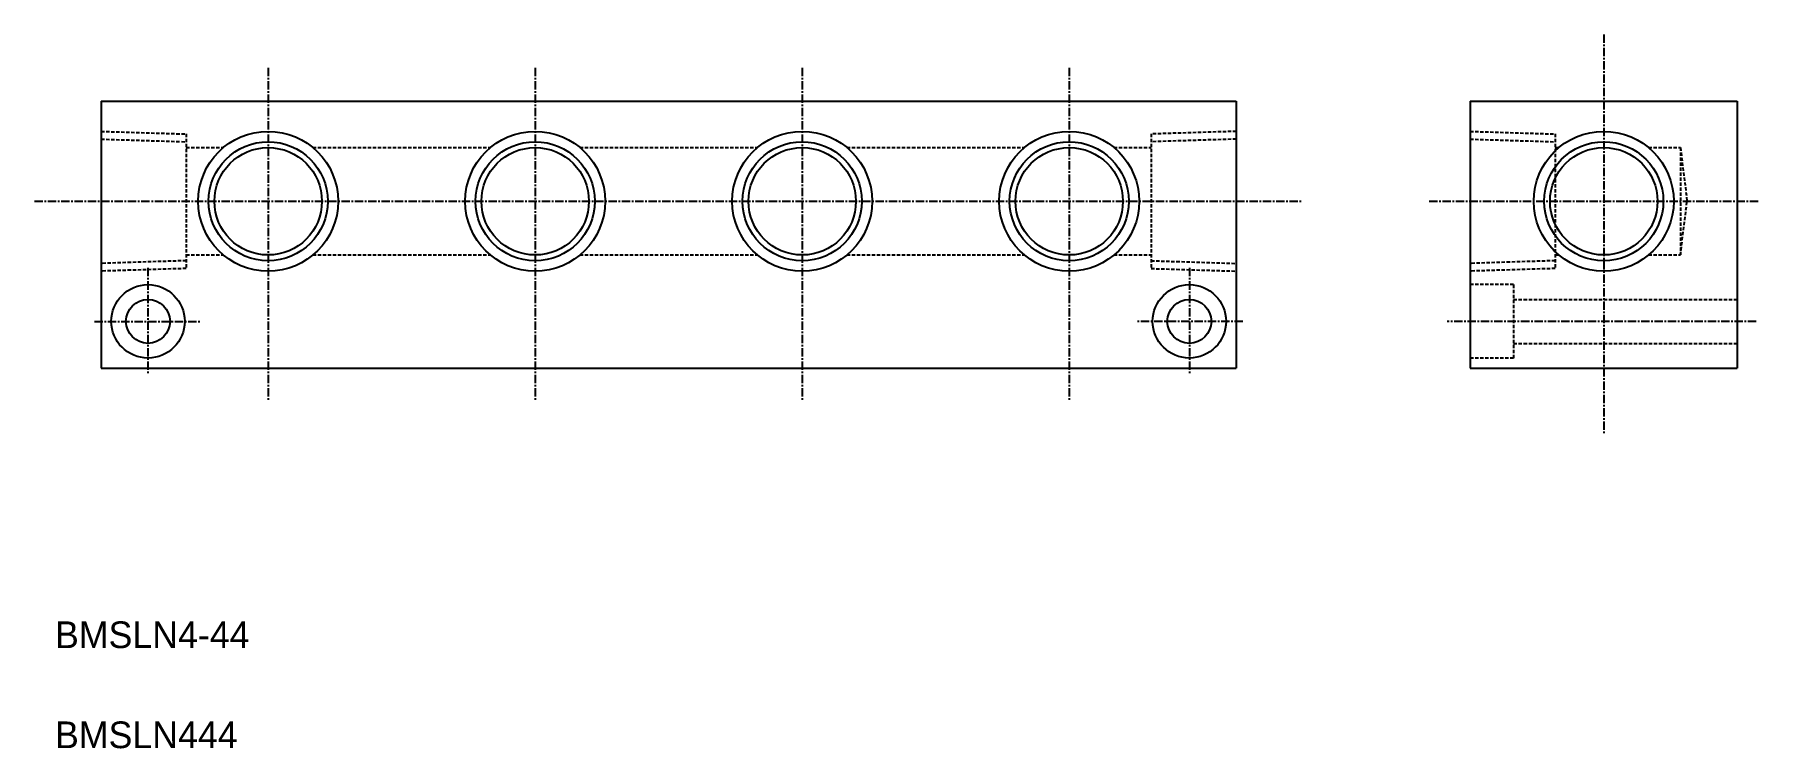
# Model space of a CAD drawing. Extents: x 1136 to 1394, y 192 to 299.
import ezdxf

# ---------------------------------------------------------------- set-up
doc = ezdxf.new("R2010")
doc.units = 0
doc.linetypes.add('CENTER', pattern=[2, 1.25, -0.25, 0.25, -0.25])
doc.linetypes.add('DASHED', pattern=[0.75, 0.5, -0.25])
doc.layers.get('0').update_dxf_attribs({"linetype": 'CONTINUOUS'})
doc.layers.add('CENTER', color=1, linetype='CENTER')

msp = doc.modelspace()

# ---------------------------------------------------------------- linework, layer by layer
at = {"color": 7, "linetype": 'CONTINUOUS'}
for p, q in [((1145.71, 288.74), (1315.71, 288.74)), ((1145.71, 288.74), (1145.71, 248.74)), ((1315.71, 288.74), (1315.71, 248.74)), ((1350.79, 288.74), (1350.79, 248.74)), ((1350.79, 288.74), (1390.79, 288.74)), ((1390.79, 288.74), (1390.79, 248.74)), ((1145.71, 248.74), (1315.71, 248.74)), ((1350.79, 248.74), (1390.79, 248.74))]:
    msp.add_line(p, q, dxfattribs=at)
at = {"color": 3, "linetype": 'DASHED'}
for p, q in [((1145.71, 284.22), (1158.41, 283.83)), ((1145.71, 283.06), (1158.41, 282.66)), ((1158.41, 283.83), (1158.41, 263.66)), ((1158.41, 281.79), (1164, 281.79)), ((1177.41, 281.79), (1204, 281.79)), ((1217.41, 281.79), (1244, 281.79)), ((1257.41, 281.79), (1284, 281.79)), ((1297.41, 281.79), (1303.01, 281.79)), ((1315.71, 284.22), (1303.01, 283.83)), ((1303.01, 283.83), (1303.01, 263.66)), ((1315.71, 283.06), (1303.01, 282.66)), ((1350.79, 284.22), (1363.49, 283.83)), ((1350.79, 283.06), (1363.49, 282.66)), ((1363.49, 283.83), (1363.49, 263.66)), ((1363.49, 281.79), (1364.08, 281.79)), ((1377.5, 281.79), (1382.27, 281.79)), ((1382.27, 281.79), (1382.27, 265.69)), ((1382.27, 281.79), (1383.27, 273.74)), ((1382.27, 265.69), (1383.27, 273.74)), ((1158.41, 264.83), (1145.71, 264.43)), ((1158.41, 263.66), (1145.71, 263.27)), ((1158.41, 265.69), (1164, 265.69)), ((1177.41, 265.69), (1204, 265.69)), ((1217.41, 265.69), (1244, 265.69)), ((1257.41, 265.69), (1284, 265.69)), ((1297.41, 265.69), (1303.01, 265.69)), ((1303.01, 264.83), (1315.71, 264.43)), ((1303.01, 263.66), (1315.71, 263.27)), ((1363.49, 264.83), (1350.79, 264.43)), ((1363.49, 263.66), (1350.79, 263.27)), ((1363.49, 265.69), (1364.08, 265.69)), ((1377.5, 265.69), (1382.27, 265.69)), ((1357.29, 261.24), (1350.79, 261.24)), ((1357.29, 261.24), (1357.29, 250.24)), ((1357.29, 259.04), (1390.79, 259.04)), ((1357.29, 252.44), (1390.79, 252.44)), ((1357.29, 250.24), (1350.79, 250.24))]:
    msp.add_line(p, q, dxfattribs=at)
at = {"color": 3, "linetype": 'CONTINUOUS'}
for centre in [(1170.71, 273.74), (1210.71, 273.74), (1250.71, 273.74), (1290.71, 273.74), (1370.79, 273.74)]:
    msp.add_circle(centre, 10.48, dxfattribs=at)
at = {"color": 7, "linetype": 'CONTINUOUS'}
for centre, radius in [((1170.71, 273.74), 8.92), ((1170.71, 273.74), 8.05), ((1210.71, 273.74), 8.92), ((1210.71, 273.74), 8.05), ((1250.71, 273.74), 8.92), ((1250.71, 273.74), 8.05), ((1290.71, 273.74), 8.92), ((1290.71, 273.74), 8.05), ((1370.79, 273.74), 8.92), ((1370.79, 273.74), 8.05), ((1152.71, 255.74), 5.5), ((1308.71, 255.74), 5.5), ((1152.71, 255.74), 3.3), ((1308.71, 255.74), 3.3)]:
    msp.add_circle(centre, radius, dxfattribs=at)
at = {"layer": 'CENTER', "color": 1, "linetype": 'CENTER'}
for p, q in [((1370.79, 298.74), (1370.79, 238.74)), ((1170.71, 293.74), (1170.71, 243.74)), ((1210.71, 293.74), (1210.71, 243.74)), ((1250.71, 293.74), (1250.71, 243.74)), ((1290.71, 293.74), (1290.71, 243.74)), ((1135.71, 273.74), (1325.71, 273.74)), ((1344.65, 273.74), (1394.12, 273.74)), ((1152.71, 263.74), (1152.71, 247.74)), ((1308.71, 263.74), (1308.71, 247.74)), ((1144.71, 255.74), (1160.71, 255.74)), ((1316.71, 255.74), (1300.71, 255.74)), ((1393.64, 255.74), (1347.31, 255.74))]:
    msp.add_line(p, q, dxfattribs=at)

# ---------------------------------------------------------------- texts
at = {"color": 7, "linetype": 'CONTINUOUS'}
for s, p in [('BMSLN4-44', (1138.78, 206.76)), ('BMSLN444', (1138.78, 191.76))]:
    msp.add_text(s, height=4, dxfattribs=at).set_placement(p)

doc.saveas('drawing.dxf')
